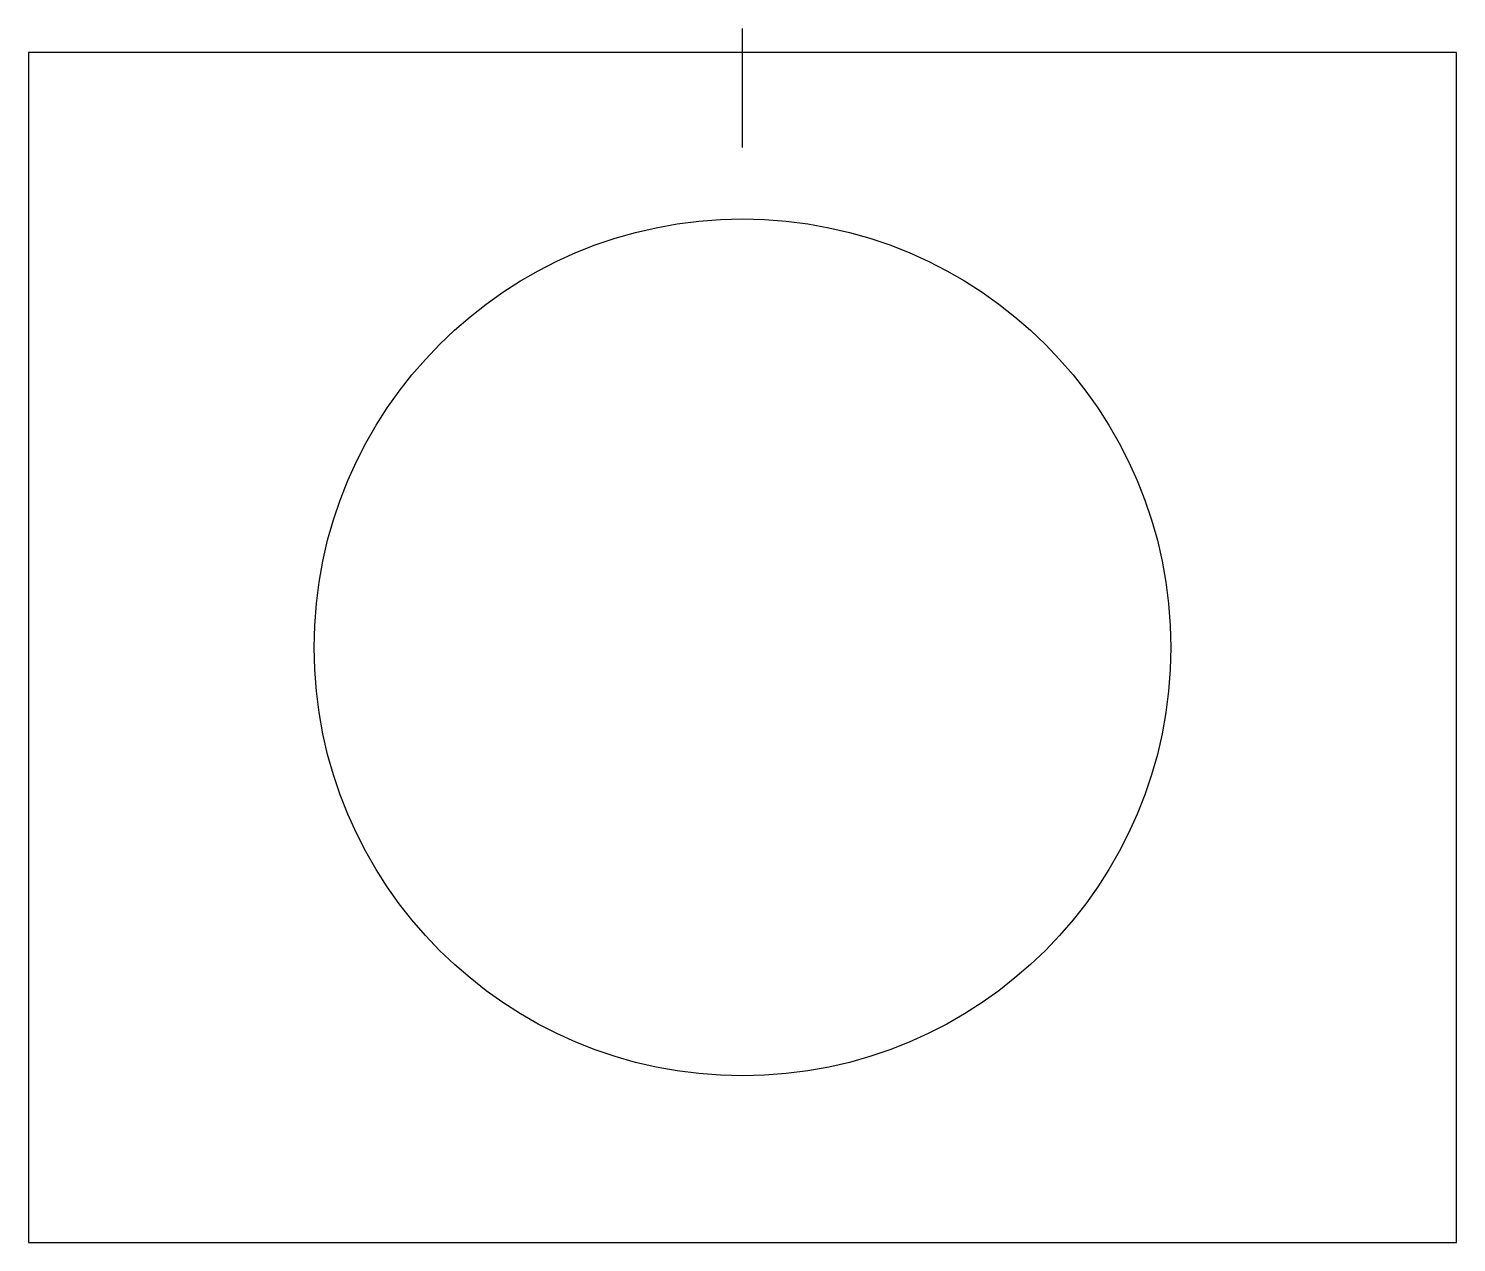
# Model space of a CAD drawing. Extents: x 0 to 600, y 0 to 510.
import ezdxf

# ---------------------------------------------------------------- set-up
doc = ezdxf.new("R2010")
doc.units = 0
doc.layers.get('0').update_dxf_attribs({"linetype": 'CONTINUOUS'})

msp = doc.modelspace()

# ---------------------------------------------------------------- linework, layer by layer
msp.add_line((300, 460), (300, 510))
msp.add_lwpolyline([(0, 0), (600, 0), (600, 500), (0, 500)], close=True)
msp.add_circle((300, 250), 180)

doc.saveas('drawing.dxf')
